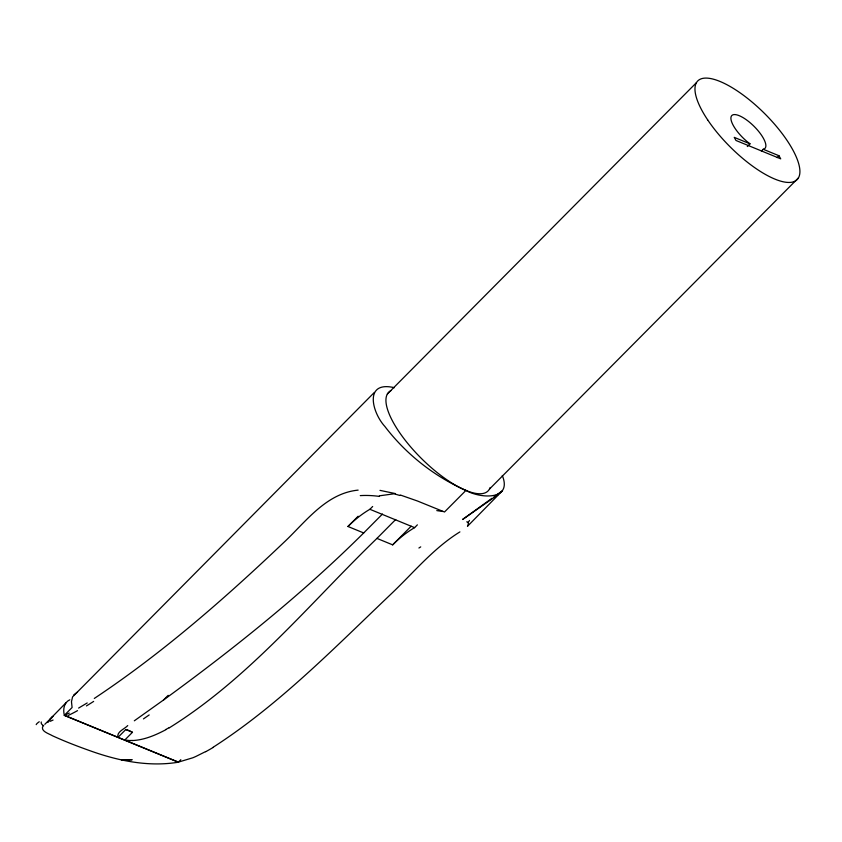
<?xml version="1.0" encoding="UTF-8"?>
<svg xmlns="http://www.w3.org/2000/svg" width="842" height="842" viewBox="0 0 842 842"><rect width="100%" height="100%" fill="white"/><g stroke="black" fill="none" stroke-linecap="round" stroke-linejoin="round"><path stroke-width="1.26" d="M69.802 699.818C63.897 702.375 62.824 709.701 64.371 715.29L178.409 762.115L192.86 757.768A139.14 122.658 60.8 0 0 196.133 756.327L205.627 751.58M374.385 392.414L72.57 696.871L71.475 701.702L72.096 707.512L64.276 715.384L178.315 762.21L180.83 759.684M47.878 722.499L52.878 716.342L44.815 724.32M43.037 725.825C39.974 731.214 48.815 733.54 52.393 735.729C64.897 741.465 77.759 746.401 90.725 750.99C118.617 760.926 148.739 767.104 178.315 762.21M66.065 702.702L49.562 719.605M395.719 519.482L376.942 538.396C309.856 603.367 249.295 678.031 169.189 727.898M387.341 394.056L696.439 82.642M130.321 740.592L124.732 740.076L132.457 732.298L125.763 729.551L118.038 737.329C116.249 731.824 124.774 728.93 127.731 725.583M134.32 720.805L163.527 700.007L168.158 695.345M382.478 514.041L363.702 532.954L347.957 526.492L358.145 516.23M347.957 526.503A105.429 76.327 -67.7 0 1 369.891 509.284L372.669 506.495M747.307 146.529L749.99 143.835A23.344 7.988 44.8 0 1 731.035 116.996A23.344 7.988 44.8 0 1 754.253 126.532A23.344 7.988 44.8 0 1 763.231 149.266L778.955 155.728L780.713 158.843L736.003 140.488L734.245 137.362L749.99 143.835M761.442 151.076L763.231 149.266M376.942 538.396L392.667 544.858L411.191 526.187M777.103 157.591L778.955 155.728M392.667 544.858A105.429 76.327 -67.7 0 1 414.601 527.639L417.379 524.85M502.316 475.519C512.704 501.074 479.603 498.369 465.931 490.423L444.513 511.989L417.443 501.001L400.266 494.991M489.465 489.086L798.437 177.894M363.702 532.954C301.931 594.263 233.802 648.814 163.527 700.007M73.791 694.913L77.527 692.029M491.938 498.306L462.584 519.493L498.411 494.412M494.033 496.791L502.421 490.728L467.489 526.292L468.457 523.577A70.517 11.104 -2.6 0 0 468.373 522.777M459.9 531.902C433.167 548.426 413.096 573.202 390.499 594.557C334.053 648.214 278.976 704.859 213.163 747.243M94.304 698.439C162.59 653.045 224.54 598.767 283.891 542.395C305.53 522.145 325.917 493.275 358.134 490.118M87.189 702.954L78.601 708.08M165.916 729.688C155.528 735.171 144.371 739.981 132.478 740.56M69.307 713.069L64.371 715.29M50.299 721.289L53.067 720.036M379.363 495.833L395.466 493.601L379.984 490.37M125.005 759.926L132.152 759.726L121.437 759.894M394.382 387.688C363.649 380.458 372.038 412.454 384.826 426.399C405.897 454.017 434.146 476.383 465.931 490.423M369.891 509.294L414.601 527.65M466.805 521.766L467.984 522.798M490.181 487.486A70.023 23.965 44.8 0 1 422.789 459.827A70.023 23.965 44.8 0 1 390.909 390.646M213.247 747.401A261.304 230.276 67.8 0 1 205.69 751.706M420.726 546.879A62.971 1.358 -31.8 0 1 418.916 548.005M469.457 520.44A84.253 11.146 6 0 1 468.12 521.935M442.955 511.483A102.64 9.473 12.8 0 1 436.798 510.61M395.098 494.117A70.517 27.544 11.4 0 1 399.803 495.475M360.271 495.612A62.971 39.637 10.1 0 1 379.447 496.422M93.651 701.418A261.778 102.692 -47.3 0 1 86.421 705.933M77.527 710.637A114.859 39.111 -44.8 0 1 68.034 715.553M143.456 718.9A114.88 10.346 -31.7 0 1 149.181 714.953M132.478 740.455A20.671 10.083 -2.5 0 1 130.342 740.486M169.042 727.709A187.577 156.623 15.9 0 1 165.769 729.498M125.763 729.551A23.344 7.988 44.8 0 1 132.457 732.298M36.217 724.636A115.986 10.199 -15.6 0 1 39.258 721.752M43.731 725.741A83.063 13.377 -5 0 1 41.29 721.983M707.648 119.848A70.023 23.965 44.8 0 0 796.974 179.756A70.023 23.965 44.8 0 0 737.687 91.189A70.023 23.965 44.8 0 0 707.648 119.848"/></g></svg>
